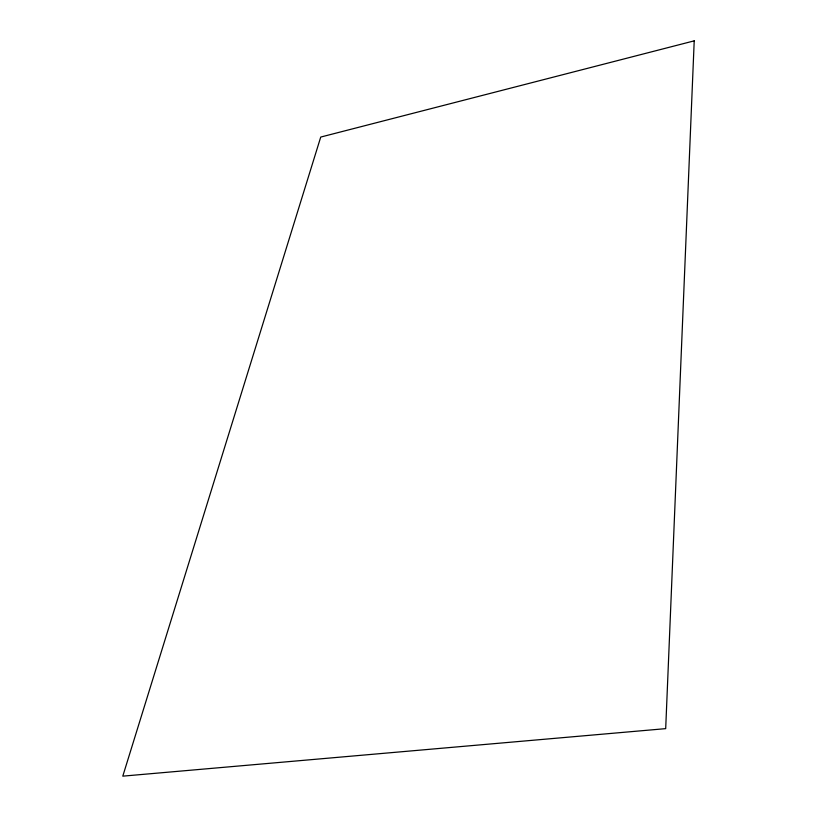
<?xml version="1.0" encoding="UTF-8"?>
<svg xmlns="http://www.w3.org/2000/svg" width="817" height="817" viewBox="0 0 817 817"><rect width="100%" height="100%" fill="white"/><g stroke="black" fill="none" stroke-linecap="round" stroke-linejoin="round"><path stroke-width="1.23" d="M694.215 40.85L665.692 728.641L122.785 776.15L320.734 137.062L694.215 40.85"/></g></svg>
